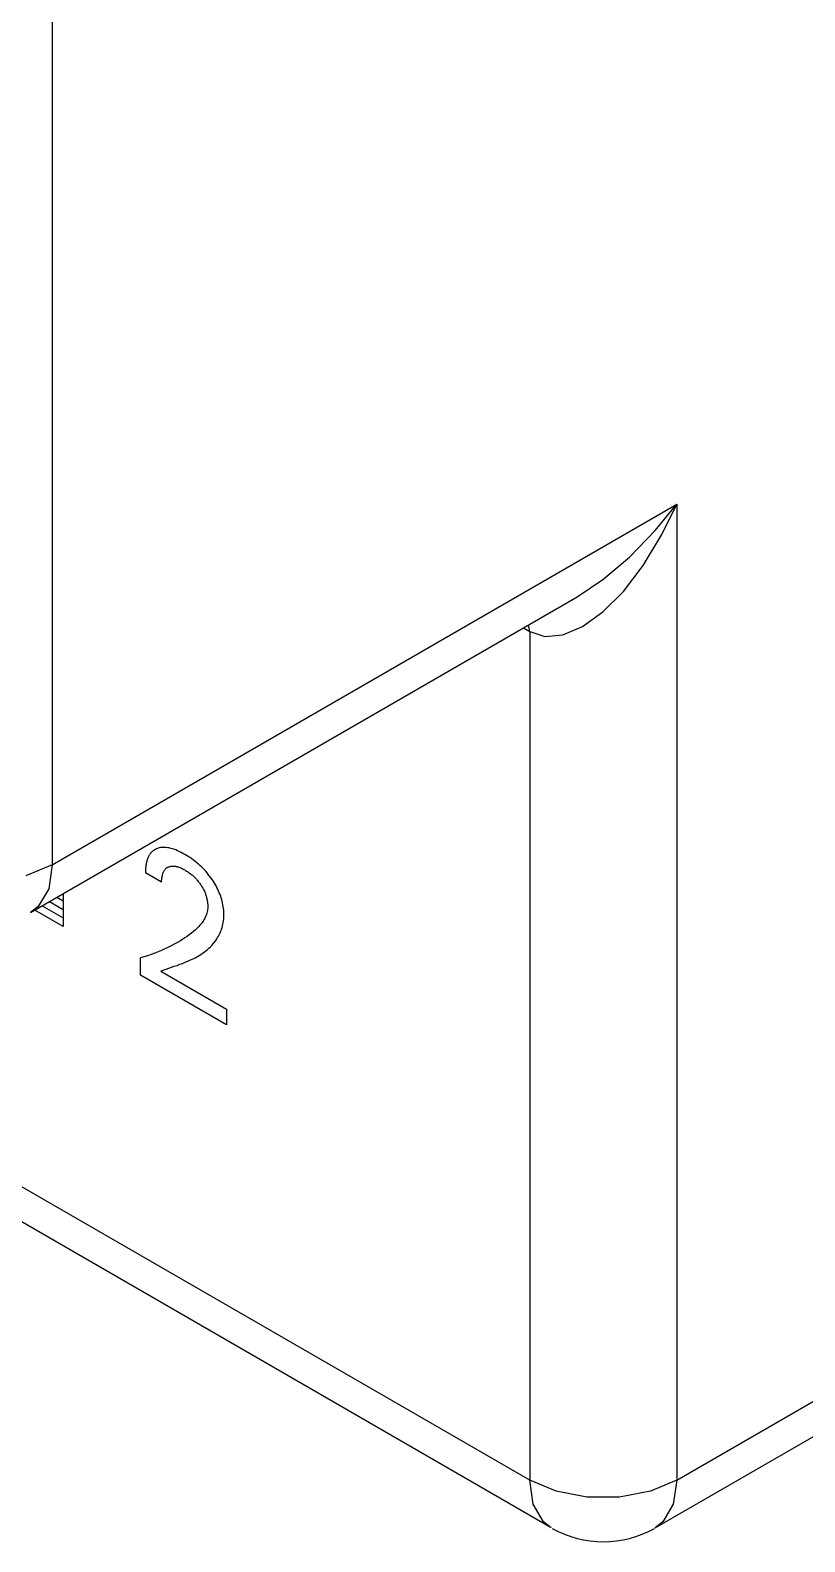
# Model space of a CAD drawing. Extents: x 0 to 420, y 0 to 297.
# Drawn here: x 190.38 to 197.84, y 131.89 to 146.43 of the extents above; entities that cross this region are included whole.
import ezdxf

# ---------------------------------------------------------------- set-up
doc = ezdxf.new("R2010")
doc.units = 0
doc.header["$LTSCALE"] = 23.1
doc.layers.add('40000_ISO', color=7, linetype='CONTINUOUS')

msp = doc.modelspace()

# ---------------------------------------------------------------- linework, layer by layer
at = {"layer": '40000_ISO', "color": 7, "linetype": 'CONTINUOUS'}
for p, q in [((190.594, 173.506), (190.594, 138.397)), ((195.191, 132.477), (171.502, 146.153)), ((195.398, 132.019), (171.71, 145.695)), ((190.594, 138.397), (196.605, 141.867)), ((196.398, 141.612), (196.605, 141.867)), ((196.463, 141.574), (196.605, 141.867)), ((196.605, 141.867), (196.605, 132.477)), ((196.149, 141.355), (196.398, 141.612)), ((196.283, 141.277), (196.463, 141.574)), ((195.894, 141.14), (196.149, 141.355)), ((196.091, 141.026), (196.283, 141.277)), ((195.648, 140.976), (195.894, 141.14)), ((190.387, 137.939), (195.648, 140.976)), ((195.895, 140.829), (196.091, 141.026)), ((195.698, 140.688), (195.895, 140.829)), ((195.13, 140.677), (195.191, 140.642)), ((195.191, 140.642), (195.178, 140.705)), ((195.191, 140.642), (195.191, 132.477)), ((195.191, 140.642), (195.337, 140.594)), ((195.337, 140.594), (195.509, 140.609)), ((195.509, 140.609), (195.698, 140.688)), ((196.605, 132.477), (208.838, 139.54)), ((196.398, 132.019), (207.881, 138.649)), ((191.503, 138.423), (191.501, 138.416)), ((191.504, 138.43), (191.503, 138.423)), ((191.506, 138.436), (191.504, 138.43)), ((191.508, 138.441), (191.506, 138.436)), ((191.51, 138.447), (191.508, 138.441)), ((191.512, 138.453), (191.51, 138.447)), ((191.514, 138.458), (191.512, 138.453)), ((191.516, 138.464), (191.514, 138.458)), ((191.518, 138.469), (191.516, 138.464)), ((191.521, 138.474), (191.518, 138.469)), ((191.523, 138.479), (191.521, 138.474)), ((191.526, 138.484), (191.523, 138.479)), ((191.529, 138.489), (191.526, 138.484)), ((191.531, 138.494), (191.529, 138.489)), ((191.534, 138.498), (191.531, 138.494)), ((191.538, 138.503), (191.534, 138.498)), ((191.541, 138.507), (191.538, 138.503)), ((191.544, 138.511), (191.541, 138.507)), ((191.547, 138.514), (191.544, 138.511)), ((191.55, 138.518), (191.547, 138.514)), ((191.554, 138.521), (191.55, 138.518)), ((191.557, 138.525), (191.554, 138.521)), ((191.561, 138.528), (191.557, 138.525)), ((191.565, 138.531), (191.561, 138.528)), ((191.568, 138.534), (191.565, 138.531)), ((191.572, 138.536), (191.568, 138.534)), ((191.576, 138.539), (191.572, 138.536)), ((191.58, 138.541), (191.576, 138.539)), ((191.584, 138.544), (191.58, 138.541)), ((191.588, 138.546), (191.584, 138.544)), ((191.593, 138.548), (191.588, 138.546)), ((191.597, 138.55), (191.593, 138.548)), ((191.601, 138.552), (191.597, 138.55)), ((191.613, 138.556), (191.601, 138.552)), ((191.625, 138.559), (191.613, 138.556)), ((191.637, 138.562), (191.625, 138.559)), ((191.65, 138.564), (191.637, 138.562)), ((191.663, 138.564), (191.65, 138.564)), ((191.677, 138.564), (191.663, 138.564)), ((191.691, 138.563), (191.677, 138.564)), ((191.706, 138.561), (191.691, 138.563)), ((191.72, 138.559), (191.706, 138.561)), ((191.735, 138.555), (191.72, 138.559)), ((191.751, 138.551), (191.735, 138.555)), ((191.766, 138.546), (191.751, 138.551)), ((191.783, 138.54), (191.766, 138.546)), ((191.8, 138.533), (191.783, 138.54)), ((191.818, 138.525), (191.8, 138.533)), ((191.835, 138.516), (191.818, 138.525)), ((191.852, 138.507), (191.835, 138.516)), ((191.87, 138.497), (191.852, 138.507)), ((191.887, 138.487), (191.87, 138.497)), ((191.904, 138.477), (191.887, 138.487)), ((191.921, 138.466), (191.904, 138.477)), ((191.937, 138.454), (191.921, 138.466)), ((191.954, 138.442), (191.937, 138.454)), ((191.971, 138.429), (191.954, 138.442)), ((191.986, 138.417), (191.971, 138.429)), ((190.594, 138.397), (190.341, 138.29)), ((190.594, 138.397), (190.561, 138.167)), ((191.493, 138.343), (191.492, 138.335)), ((191.492, 138.335), (191.492, 138.328)), ((191.492, 138.328), (191.492, 138.32)), ((191.648, 138.23), (191.492, 138.32)), ((191.494, 138.366), (191.493, 138.358)), ((191.493, 138.358), (191.493, 138.351)), ((191.493, 138.351), (191.493, 138.343)), ((191.495, 138.373), (191.494, 138.366)), ((191.496, 138.388), (191.495, 138.381)), ((191.495, 138.381), (191.495, 138.373)), ((191.497, 138.395), (191.496, 138.388)), ((191.498, 138.402), (191.497, 138.395)), ((191.5, 138.409), (191.498, 138.402)), ((191.501, 138.416), (191.5, 138.409)), ((191.651, 138.273), (191.652, 138.281)), ((191.652, 138.281), (191.653, 138.289)), ((191.653, 138.289), (191.655, 138.297)), ((191.655, 138.297), (191.657, 138.303)), ((191.657, 138.303), (191.658, 138.309)), ((191.658, 138.309), (191.66, 138.314)), ((191.66, 138.314), (191.662, 138.32)), ((191.662, 138.32), (191.664, 138.325)), ((191.664, 138.325), (191.667, 138.331)), ((191.667, 138.331), (191.669, 138.336)), ((191.669, 138.336), (191.672, 138.34)), ((191.672, 138.34), (191.675, 138.345)), ((191.675, 138.345), (191.678, 138.349)), ((191.678, 138.349), (191.682, 138.353)), ((191.682, 138.353), (191.685, 138.357)), ((191.685, 138.357), (191.689, 138.36)), ((191.689, 138.36), (191.693, 138.364)), ((191.693, 138.364), (191.696, 138.367)), ((191.696, 138.367), (191.701, 138.37)), ((191.701, 138.37), (191.705, 138.372)), ((191.705, 138.372), (191.709, 138.375)), ((191.709, 138.375), (191.714, 138.377)), ((191.714, 138.377), (191.719, 138.379)), ((191.719, 138.379), (191.725, 138.381)), ((191.725, 138.381), (191.73, 138.382)), ((191.73, 138.382), (191.736, 138.384)), ((191.736, 138.384), (191.742, 138.385)), ((191.742, 138.385), (191.748, 138.385)), ((191.748, 138.385), (191.754, 138.385)), ((191.754, 138.385), (191.76, 138.385)), ((191.76, 138.385), (191.767, 138.385)), ((191.767, 138.385), (191.773, 138.384)), ((191.773, 138.384), (191.78, 138.383)), ((191.78, 138.383), (191.787, 138.382)), ((191.787, 138.382), (191.794, 138.38)), ((191.794, 138.38), (191.801, 138.379)), ((191.801, 138.379), (191.808, 138.376)), ((191.808, 138.376), (191.815, 138.374)), ((191.815, 138.374), (191.823, 138.371)), ((191.823, 138.371), (191.831, 138.368)), ((191.831, 138.368), (191.838, 138.364)), ((191.838, 138.364), (191.846, 138.36)), ((191.846, 138.36), (191.854, 138.356)), ((191.854, 138.356), (191.862, 138.352)), ((191.862, 138.352), (191.87, 138.348)), ((191.87, 138.348), (191.878, 138.343)), ((191.878, 138.343), (191.887, 138.337)), ((191.887, 138.337), (191.896, 138.332)), ((191.896, 138.332), (191.904, 138.326)), ((191.904, 138.326), (191.913, 138.32)), ((191.913, 138.32), (191.922, 138.313)), ((191.922, 138.313), (191.93, 138.307)), ((191.93, 138.307), (191.937, 138.301)), ((191.937, 138.301), (191.944, 138.296)), ((191.944, 138.296), (191.95, 138.29)), ((191.95, 138.29), (191.957, 138.284)), ((191.957, 138.284), (191.963, 138.277)), ((191.963, 138.277), (191.97, 138.271)), ((192.001, 138.404), (191.986, 138.417)), ((192.015, 138.391), (192.001, 138.404)), ((192.03, 138.378), (192.015, 138.391)), ((192.044, 138.364), (192.03, 138.378)), ((192.059, 138.349), (192.044, 138.364)), ((192.072, 138.335), (192.059, 138.349)), ((192.085, 138.32), (192.072, 138.335)), ((192.097, 138.305), (192.085, 138.32)), ((192.109, 138.289), (192.097, 138.305)), ((192.121, 138.273), (192.109, 138.289)), ((190.561, 138.167), (190.46, 137.996)), ((191.648, 138.247), (191.649, 138.256)), ((191.648, 138.239), (191.648, 138.247)), ((191.648, 138.23), (191.648, 138.239)), ((191.649, 138.256), (191.65, 138.264)), ((191.65, 138.264), (191.651, 138.273)), ((191.97, 138.271), (191.976, 138.265)), ((191.976, 138.265), (191.983, 138.258)), ((191.983, 138.258), (191.988, 138.251)), ((191.988, 138.251), (191.994, 138.245)), ((191.994, 138.245), (192, 138.238)), ((192, 138.238), (192.005, 138.231)), ((192.005, 138.231), (192.011, 138.224)), ((192.011, 138.224), (192.016, 138.216)), ((192.016, 138.216), (192.021, 138.209)), ((192.021, 138.209), (192.026, 138.201)), ((192.026, 138.201), (192.031, 138.194)), ((192.031, 138.194), (192.035, 138.187)), ((192.035, 138.187), (192.04, 138.18)), ((192.04, 138.18), (192.044, 138.172)), ((192.044, 138.172), (192.048, 138.165)), ((192.048, 138.165), (192.052, 138.158)), ((192.052, 138.158), (192.056, 138.15)), ((192.056, 138.15), (192.059, 138.143)), ((192.059, 138.143), (192.062, 138.135)), ((192.062, 138.135), (192.066, 138.127)), ((192.133, 138.257), (192.121, 138.273)), ((192.143, 138.242), (192.133, 138.257)), ((192.153, 138.226), (192.143, 138.242)), ((192.163, 138.21), (192.153, 138.226)), ((192.172, 138.195), (192.163, 138.21)), ((192.18, 138.178), (192.172, 138.195)), ((192.189, 138.162), (192.18, 138.178)), ((192.196, 138.145), (192.189, 138.162)), ((192.203, 138.129), (192.196, 138.145)), ((192.21, 138.113), (192.203, 138.129)), ((190.46, 137.996), (190.387, 137.939)), ((190.498, 138.003), (190.7, 137.886)), ((190.569, 138.044), (190.7, 137.968)), ((190.64, 138.085), (190.7, 138.05)), ((190.7, 138.12), (190.7, 137.805)), ((192.066, 138.127), (192.069, 138.12)), ((192.069, 138.12), (192.071, 138.112)), ((192.071, 138.112), (192.074, 138.104)), ((192.074, 138.104), (192.076, 138.096)), ((192.076, 138.096), (192.078, 138.089)), ((192.078, 138.089), (192.08, 138.081)), ((192.08, 138.081), (192.082, 138.073)), ((192.082, 138.073), (192.084, 138.066)), ((192.084, 138.066), (192.086, 138.057)), ((192.086, 138.057), (192.087, 138.049)), ((192.087, 138.049), (192.088, 138.041)), ((192.088, 138.041), (192.089, 138.033)), ((192.089, 138.033), (192.09, 138.025)), ((192.09, 138.025), (192.091, 138.017)), ((192.091, 138.017), (192.091, 138.009)), ((192.091, 138.009), (192.091, 138.001)), ((192.091, 138.001), (192.091, 137.994)), ((192.091, 137.994), (192.091, 137.981)), ((192.216, 138.096), (192.21, 138.113)), ((192.221, 138.08), (192.216, 138.096)), ((192.226, 138.063), (192.221, 138.08)), ((192.231, 138.047), (192.226, 138.063)), ((192.234, 138.03), (192.231, 138.047)), ((192.238, 138.013), (192.234, 138.03)), ((192.241, 137.995), (192.238, 138.013)), ((192.243, 137.978), (192.241, 137.995)), ((190.7, 137.805), (190.428, 137.962)), ((192.037, 137.84), (192.027, 137.828)), ((192.046, 137.854), (192.037, 137.84)), ((192.054, 137.867), (192.046, 137.854)), ((192.062, 137.882), (192.054, 137.867)), ((192.067, 137.891), (192.062, 137.882)), ((192.071, 137.901), (192.067, 137.891)), ((192.075, 137.912), (192.071, 137.901)), ((192.079, 137.922), (192.075, 137.912)), ((192.082, 137.933), (192.079, 137.922)), ((192.085, 137.944), (192.082, 137.933)), ((192.088, 137.956), (192.085, 137.944)), ((192.089, 137.968), (192.088, 137.956)), ((192.091, 137.981), (192.089, 137.968)), ((192.238, 137.826), (192.241, 137.842)), ((192.241, 137.842), (192.243, 137.859)), ((192.245, 137.961), (192.243, 137.978)), ((192.243, 137.859), (192.245, 137.876)), ((192.246, 137.944), (192.245, 137.961)), ((192.245, 137.876), (192.247, 137.893)), ((192.247, 137.928), (192.246, 137.944)), ((192.247, 137.912), (192.247, 137.928)), ((192.247, 137.893), (192.247, 137.912)), ((191.872, 137.694), (191.851, 137.681)), ((191.894, 137.709), (191.872, 137.694)), ((191.914, 137.724), (191.894, 137.709)), ((191.935, 137.739), (191.914, 137.724)), ((191.955, 137.756), (191.935, 137.739)), ((191.975, 137.773), (191.955, 137.756)), ((191.986, 137.783), (191.975, 137.773)), ((191.996, 137.794), (191.986, 137.783)), ((192.007, 137.805), (191.996, 137.794)), ((192.017, 137.816), (192.007, 137.805)), ((192.027, 137.828), (192.017, 137.816)), ((192.18, 137.686), (192.187, 137.698)), ((192.187, 137.698), (192.194, 137.71)), ((192.194, 137.71), (192.201, 137.723)), ((192.201, 137.723), (192.208, 137.737)), ((192.208, 137.737), (192.214, 137.751)), ((192.214, 137.751), (192.22, 137.765)), ((192.22, 137.765), (192.225, 137.779)), ((192.225, 137.779), (192.23, 137.794)), ((192.23, 137.794), (192.234, 137.81)), ((192.234, 137.81), (192.238, 137.826)), ((191.581, 137.548), (191.547, 137.535)), ((191.613, 137.561), (191.581, 137.548)), ((191.646, 137.574), (191.613, 137.561)), ((191.678, 137.588), (191.646, 137.574)), ((191.709, 137.603), (191.678, 137.588)), ((191.74, 137.618), (191.709, 137.603)), ((191.77, 137.634), (191.74, 137.618)), ((191.8, 137.65), (191.77, 137.634)), ((191.829, 137.667), (191.8, 137.65)), ((191.851, 137.681), (191.829, 137.667)), ((192.042, 137.546), (192.058, 137.557)), ((192.058, 137.557), (192.073, 137.569)), ((192.073, 137.569), (192.088, 137.581)), ((192.088, 137.581), (192.103, 137.594)), ((192.103, 137.594), (192.117, 137.607)), ((192.117, 137.607), (192.13, 137.622)), ((192.13, 137.622), (192.143, 137.636)), ((192.143, 137.636), (192.156, 137.652)), ((192.156, 137.652), (192.168, 137.668)), ((192.168, 137.668), (192.18, 137.686)), ((191.478, 137.512), (191.443, 137.501)), ((191.443, 137.335), (191.443, 137.501)), ((191.512, 137.523), (191.478, 137.512)), ((191.547, 137.535), (191.512, 137.523)), ((191.69, 137.393), (191.716, 137.402)), ((191.716, 137.402), (191.769, 137.421)), ((191.769, 137.421), (191.796, 137.43)), ((191.796, 137.43), (191.822, 137.44)), ((191.822, 137.44), (191.848, 137.449)), ((191.848, 137.449), (191.875, 137.46)), ((191.875, 137.46), (191.901, 137.47)), ((191.901, 137.47), (191.926, 137.482)), ((191.926, 137.482), (191.952, 137.494)), ((191.952, 137.494), (191.977, 137.506)), ((191.977, 137.506), (191.994, 137.515)), ((191.994, 137.515), (192.01, 137.525)), ((192.01, 137.525), (192.026, 137.535)), ((192.026, 137.535), (192.042, 137.546)), ((192.272, 136.857), (191.443, 137.335)), ((191.639, 137.373), (191.664, 137.383)), ((191.639, 137.373), (192.272, 137.008)), ((191.664, 137.383), (191.69, 137.393)), ((192.272, 137.008), (192.272, 136.857)), ((195.444, 132.371), (195.191, 132.477)), ((195.224, 132.247), (195.191, 132.477)), ((196.605, 132.477), (196.352, 132.371)), ((196.605, 132.477), (196.571, 132.247)), ((195.741, 132.315), (195.444, 132.371)), ((196.054, 132.315), (195.741, 132.315)), ((196.352, 132.371), (196.054, 132.315)), ((195.324, 132.076), (195.224, 132.247)), ((196.571, 132.247), (196.471, 132.076)), ((195.398, 132.019), (195.324, 132.076)), ((196.471, 132.076), (196.398, 132.019))]:
    msp.add_line(p, q, dxfattribs=at)
msp.add_arc((195.898, 132.885), 1, 240.5455, 299.4547, dxfattribs=at)

doc.saveas('drawing.dxf')
